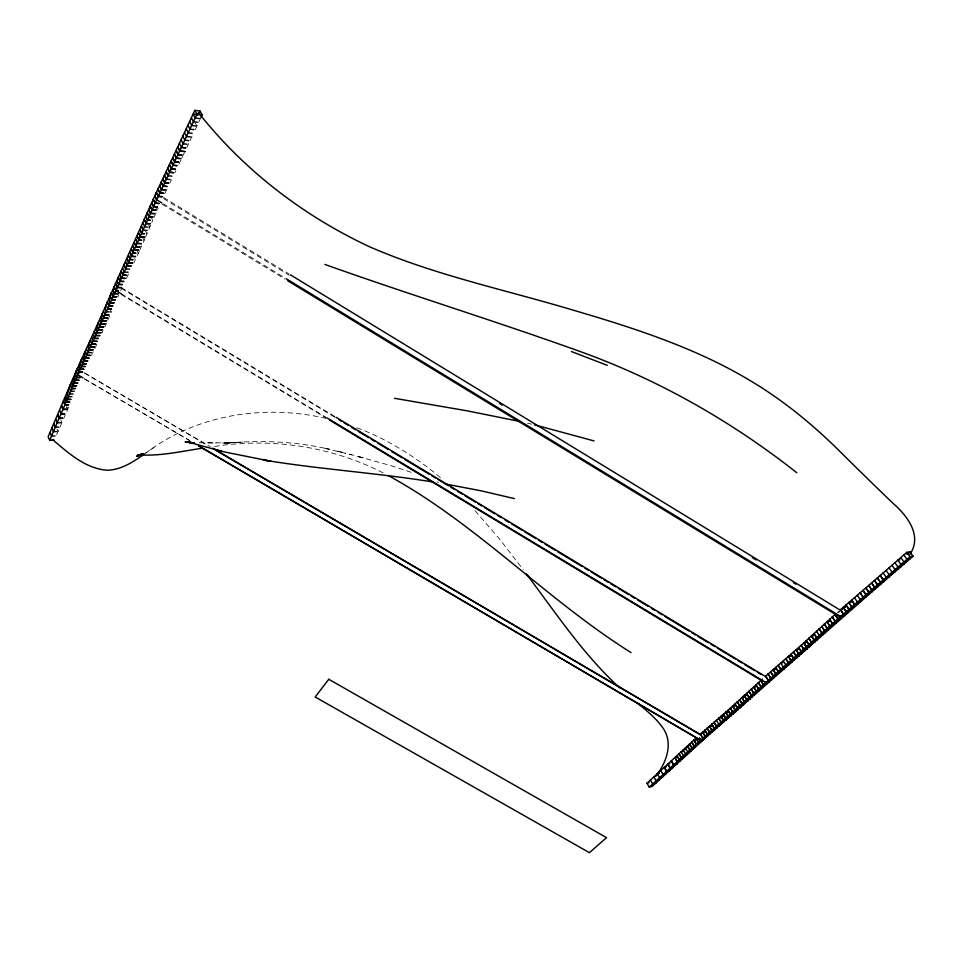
<?xml version="1.0" encoding="UTF-8"?>
<svg xmlns="http://www.w3.org/2000/svg" width="963" height="963" viewBox="0 0 963 963"><rect width="100%" height="100%" fill="white"/><g stroke="black" fill="none" stroke-linecap="round" stroke-linejoin="round"><path stroke-width="0.72" stroke-dasharray="4.82 3.61" d="M68.698 407L66.266 412.658M109.577 308.172L111.323 311.916L106.159 323.881M145.497 237.139L150.758 224.933M151.721 222.694L152.684 220.455L150.77 216.651M63.823 418.255L65.279 414.897M139.707 250.211L145.016 238.246M56.6 434.77L59.477 428.21M59.959 427.103L62.86 420.47M104.859 326.842L106.147 323.881M154.152 217.096L158.137 208.104M117.919 296.773L118.822 294.75M102.234 332.692L103.101 330.754M137.252 255.568L139.226 251.295M120.664 290.694L122.072 287.636M186.617 147.989L189.446 141.97M190.012 140.754L191.156 138.335M195.152 129.788L198.041 123.637M198.619 122.409L199.786 119.93M183.235 155.163L184.354 152.78M133.797 262.959L135.277 259.805L133.472 255.953M181.55 158.726L182.669 156.355M164.914 193.419L167.622 187.737M180.984 159.906L178.179 165.792M126.382 278.476L129.331 272.312M96.878 344.2L92.821 352.639M169.813 183.175L171.474 179.732M174.809 172.798L175.928 170.475M91.485 355.431L92.376 353.565M145.208 453.561C196.849 413.729 266.92 403.69 329.358 419.17M154.02 447.518L145.87 452.899M214.556 446.435C272.782 437.346 333.643 446.736 385.838 474.302M228.111 442.92L236.043 442.45L221.935 443.088L236.97 442.474L229.038 442.811M242.965 442.089L235.128 442.511C266.691 440.247 298.65 442.065 329.515 449.276L323.797 448.048L351.868 454.885M229.952 442.775L222.85 442.98L230.879 442.811L197.451 442.811M208.297 442.932L216.482 443.004L215.664 442.992M108.891 311.88L111.323 311.916M147.291 227.027L149.795 227.16L147.893 223.368M527.423 423.178L531.648 424.141M363.268 457.81L356.599 456.173L390.545 465.514L414.596 473.435M362.052 457.521L345.236 453.079M337.399 451.105L344.068 452.839L338.543 451.394M437.009 481.933L438.382 482.415M356.972 427.741C387.499 439.284 415.583 456.751 440.548 477.684M84.275 378.603L189.374 440.26M84.732 379.133L189.711 440.717M84.311 372.765L210.115 446.639M84.768 373.307L207.815 445.568M121.157 287.552L334.715 416.473M121.482 288.431L335.148 417.4M120.941 293.619L325.614 417.051M121.278 294.485L326.06 417.954M163.108 203.699L285 277.958M162.037 204.192L285.229 279.234M163.457 197.391L289.117 274.034M163.65 198.679L289.333 275.322M475 510.619L499.063 538.461L523.126 569.53M194.815 122.181L196.885 126.105M155.199 206.515L157.125 210.343M145.04 230.037L146.93 233.828M142.187 236.633L144.065 240.449M136.409 249.598L138.239 253.438M60.862 420.241L61.885 422.697M57.022 429.053L58.033 431.496M839.772 611.77L837.702 612.155L839.772 611.77M67.723 409.275L66.676 406.819L67.723 409.275"/><path stroke-width="1.44" d="M49.655 440.38L48.15 436.721L74.958 373.849L76.571 377.568L49.655 440.38L54.229 440.187M103.45 311.097L116.848 280.546L118.605 284.386L76.571 377.568L80.098 377.52L76.571 377.568L74.958 373.837L103.45 311.097L105.184 314.853L108.819 314.913L105.184 314.853M194.839 110.336L154.766 195.898L116.848 280.546L118.605 284.386L122.265 284.542L118.605 284.386L156.692 199.786L196.934 114.272L194.839 110.336L200.027 111.022L202.11 114.958L200.954 117.438M909.939 554.291C922.494 535.909 907.519 516.012 893.604 503.842C874.585 485.713 855.878 467.248 837.184 448.77C810.665 422.757 781.583 399.2 749.575 380.241C694.853 347.499 633.678 327.926 572.829 310.038C504.985 289.731 435.059 275.225 369.864 246.913C303.634 216.061 243.747 170.126 198.474 112.647L197.319 115.139M198.859 113.514L200.027 111.022M79.098 372.645L77.786 374.8L82.974 377.845M655.863 776.226C665.686 763.466 673.053 745.35 664.326 730.123C657.416 719.036 646.931 711.007 637.049 702.749M696.02 738.115L698.464 742.148L701.594 741.329L698.464 742.148L696.02 738.115L647.004 783.208L649.279 787.144L652.384 786.277L705.987 737.405L874.801 589.308L871.732 589.813L837.894 618.836L700.655 740.174L649.279 787.144M834.981 614.538L837.894 618.836L841 618.234L837.894 618.836L834.981 614.55L801.204 645.282L804.009 649.507L807.126 648.845L804.009 649.507L801.216 645.282L770.629 671.837L773.289 676.038L776.383 675.364L773.289 676.038L770.617 671.849L765.669 676.195L768.318 680.372L771.435 679.673L768.318 680.372L765.657 676.195M762.395 679.096L728.04 710.225L730.568 714.341L733.662 713.607L730.568 714.341L728.052 710.225L723.369 714.281L725.873 718.398L728.955 717.664M700.426 734.143L702.87 738.2L705.987 737.405L702.87 738.2L700.414 734.155L723.382 714.269L725.873 718.398M883.179 572.937L868.722 585.456L871.732 589.813L874.801 589.308L913.044 556.265L909.891 551.883L906.821 552.317L883.179 572.937L886.237 577.306L889.318 576.813L886.237 577.306M840.446 609.748L842.517 609.374L840.458 609.735L843.359 614.045L846.453 613.479L843.359 614.045L840.446 609.748L868.734 585.456L871.732 589.813L909.975 556.722L913.044 556.265M906.905 554.483L909.891 551.883M143.126 453.97L136.866 456.438L143.306 453.91M142.127 454.139L137.131 455.8L142.283 454.223M655.827 783.16L652.721 784.026L650.422 780.078M647.004 783.208L649.074 782.63M659.282 780.03L656.176 780.897L653.865 776.936M662.761 776.876L659.643 777.743L657.332 773.783L659.402 773.217M666.252 773.71L663.134 774.577L660.811 770.605M681.455 757.833L679.047 753.836L681.455 757.833L684.585 756.978M679.36 759.759L676.965 755.774L679.36 759.759L682.49 758.916M677.266 761.685L674.882 757.7L676.965 757.147L674.882 757.7L677.266 761.685L680.396 760.842M664.314 767.415L666.649 771.387L669.767 770.532L666.649 771.387L664.314 767.415L666.384 766.849M142.416 454.042L137.432 455.379L143.872 453.97M688.786 753.09L685.644 753.945L683.224 749.948L685.319 749.395M686.679 755.04L683.549 755.895L681.13 751.898L683.224 751.345M667.828 764.201L670.176 768.173L673.306 767.318L670.176 768.173L667.828 764.201L669.911 763.635M690.892 751.14L687.751 751.983L685.331 747.986L687.426 747.432M692 748.058L689.568 744.05L692 748.058L695.13 747.228M687.438 746.024L689.869 750.021L693.011 749.178L689.869 750.021L687.438 746.024L689.532 745.47M694.142 746.096L691.699 742.076L694.142 746.096L697.272 745.266M700.655 740.174L699.439 738.152L700.655 740.174L703.784 739.367L700.655 740.174L198.462 445.592M749.214 697.621L746.59 693.504L749.214 697.621L752.356 696.863M721.925 723.646L718.843 724.381L716.388 720.276M751.549 695.479L748.913 691.362L751.549 695.479L754.703 694.72M720.769 717.796L718.711 718.278L721.179 722.394L724.26 721.66M753.897 693.324L751.26 689.207L753.897 693.324L757.05 692.578M765.874 682.526L768.992 681.816L765.874 682.526L326.902 417.822M786.506 666.697L783.425 667.347L780.74 663.122L782.799 662.7M819.405 635.508L822.558 634.846L819.405 635.508L816.528 631.295M816.829 637.867L813.964 633.654L816.829 637.867L819.982 637.205M789.07 664.518L785.989 665.156L783.304 660.931M143.547 453.982L137.745 455.15L144.197 454.307C133.038 461.963 121.097 469.968 107.086 470.233C85.225 468.572 68.241 452.851 52.279 439.369M857.395 602.031L860.453 601.514L857.395 602.031L854.458 597.686M863.305 599.094L860.248 599.612L857.299 595.266M892.244 574.273L889.174 574.767L886.092 570.385M895.181 571.733L892.111 572.215L889.018 567.845M898.13 569.181L895.06 569.663L891.955 565.281M202.471 448.204C181.249 451.274 160.002 456.438 138.419 454.813L143.872 454.319M901.091 566.617L898.022 567.099L894.904 562.705M904.064 564.041L900.995 564.511L897.865 560.129L899.924 559.816M907.05 561.465L903.98 561.923L900.838 557.529M910.047 558.877L906.977 559.334L903.824 554.929M54.987 435.902L51.545 436.034L50.028 432.375M56.889 431.544L53.434 431.665L51.918 427.993M58.803 427.151L55.348 427.271L53.82 423.6M60.729 422.733L57.274 422.853L55.734 419.17M61.138 413.921L64.617 413.813L61.138 413.921L59.586 410.238M71.936 396.684L68.433 396.78L66.844 393.097M67.29 399.489L70.793 399.392L67.29 399.489L65.713 395.805M73.08 393.963L69.565 394.048L67.976 390.364M74.235 391.243L70.708 391.327L69.119 387.632M77.714 383.021L74.187 383.081L72.574 379.386L74.187 383.081L77.714 383.021M91.641 352.627L88.09 352.578L86.465 348.775M108.891 311.88L106.472 311.843L104.726 308.088M107.76 308.81L111.407 308.87L107.76 308.81L106.014 305.054M114.019 302.815L110.372 302.743L108.626 298.963L110.372 302.743L114.019 302.815M115.789 290.513L118.232 290.597L115.789 290.513L114.031 286.709L115.789 290.513L120.941 293.619M128.103 272.24L124.432 272.048L122.662 268.183M138.467 250.151L134.76 249.947L132.918 246.119L134.76 249.947L138.467 250.151M125.912 268.942L124.131 265.078L125.912 268.942L129.584 269.146M143.343 230.229L141.453 226.425L143.343 230.229L147.11 230.434M147.291 227.027L144.775 226.883L142.873 223.079M166.406 179.214L164.468 175.278L166.406 179.214L170.21 179.6M168.068 175.748L166.118 171.799L168.068 175.748L171.871 176.145M192.853 442.715L185.052 441.921L194.538 443.185L186.762 441.861L193.707 443.209M173.545 172.666L169.741 172.257L167.779 168.32L169.741 172.257L173.545 172.666M181.489 147.411L185.329 147.845L181.489 147.411L179.467 143.487M187.027 144.233L183.175 143.788L181.152 139.864M188.724 140.61L184.872 140.153L182.838 136.228M191.721 137.119L186.569 136.505L184.535 132.581M192.143 133.303L188.279 132.846L186.232 128.91M193.864 129.632L190 129.162L187.941 125.226M195.597 125.948L191.721 125.467L189.651 121.531M197.331 122.241L193.455 121.747L191.372 117.811M200.364 118.69L195.188 118.016L193.106 114.079L198.282 114.766M196.934 114.272L202.11 114.958M432.531 481.909C376.352 472.833 319.439 469.294 263.296 459.977L271.084 461.277M270.242 461.133L222.91 451.635M394.493 398.297L467.693 410.936L520.381 421.577M446.435 484.196L480.754 490.733L514.423 498.617M193.804 443.209L187.328 441.921L222.297 451.406L214.833 449.456M534.453 424.803L594.087 440.934M324.904 264.44C409.444 294.618 495.271 321.016 579.738 351.363C658.186 379.53 731.386 421.168 796.798 472.737M571.444 351.555L607.304 365.362M388.185 475.505C476.589 523.752 545.961 599.179 631.042 652.589M198.775 446.038L699.054 739.476M212.703 448.156L700.354 734.492M215.592 450.13L700.041 734.576M336.003 417.256L765.693 676.64M339 419.736L341.576 421.288M344.152 422.841L348.016 425.177M351.88 427.5L355.732 429.835M358.308 431.388L368.612 437.599M371.188 439.152L375.04 441.487M377.616 443.04L387.92 449.252M391.772 451.587L402.077 457.798M404.653 459.351L429.101 474.121M431.677 475.674L435.541 477.997M438.117 479.55L448.409 485.773M450.985 487.326L454.849 489.649M457.425 491.214L462.565 494.32M465.141 495.873L475.445 502.084M478.009 503.637L481.873 505.972M484.449 507.525L494.753 513.736M497.317 515.289L501.181 517.625M505.045 519.96L508.909 522.283M511.485 523.836L521.777 530.059M524.354 531.612L535.934 538.606M538.51 540.159L542.374 542.482M544.95 544.035L555.242 550.258M557.818 551.811L582.278 566.569M584.842 568.122L588.706 570.457M591.282 572.01L601.586 578.221M604.15 579.774L608.014 582.109M610.59 583.662L615.742 586.768M618.318 588.321L628.61 594.544M631.186 596.097L635.05 598.42M637.614 599.973L647.918 606.196M651.782 608.52L654.359 610.073M658.211 612.408L662.075 614.743M664.651 616.296L689.111 631.054M691.675 632.607L695.539 634.942M698.115 636.495L708.407 642.706M710.983 644.259L714.847 646.594M717.423 648.147L735.443 659.029M738.019 660.582L741.883 662.905M744.447 664.458L754.751 670.681M757.327 672.234L761.179 674.557M329.924 420.289L762.66 681.214M156.692 199.786L154.766 195.898L156.692 199.786L161.82 202.916M286.288 278.74L840.615 616.44L843.708 615.863L838.328 616.115L287.793 280.799M290.405 274.816L840.53 610.325M499.665 403.569L502.229 405.134M752.32 557.625L756.16 559.96M793.356 582.639L795.92 584.204M619.582 687.738C583.229 654.491 555.94 613.058 526.436 573.972M906.821 552.317L909.975 556.722M718.711 718.278L721.179 722.394M328.768 679.264L315.19 697.007L589.416 852.664L606.534 837.654L328.768 679.264M676.845 764.092L673.715 764.947L671.343 760.963L673.715 764.947L676.845 764.092M699.427 743.292L696.297 744.122L693.854 740.102L695.936 739.548L693.854 740.102L696.297 744.122L699.427 743.304M708.202 735.443L705.097 736.238L702.653 732.169L704.723 731.651L702.653 732.169L705.097 736.238L708.202 735.455M710.441 733.493L707.348 734.263L704.892 730.183L707.348 734.263L710.441 733.481M712.704 731.519L709.611 732.289L707.167 728.209L709.611 732.289L712.704 731.531M714.991 729.557L711.898 730.315L709.454 726.222L712.536 725.476L709.454 726.222L711.898 730.315L714.979 729.557M717.291 727.595L714.197 728.341L711.753 724.248L714.197 728.341L717.279 727.595M747.697 701.112L744.555 701.883L741.943 697.778L744.038 697.272L741.943 697.778L744.555 701.883L747.697 701.124M745.362 703.231L742.232 703.989L739.632 699.884L742.232 703.989L745.362 703.231M743.027 705.325L739.897 706.096L737.321 701.979L739.897 706.096L743.027 705.337M719.602 725.62L716.52 726.367L714.065 722.262L716.52 726.367L719.602 725.62M750.021 698.994L746.879 699.752L744.255 695.647L746.361 695.142L744.255 695.647L746.879 699.752L750.033 698.994M740.691 707.42L737.574 708.178L734.998 704.073L737.574 708.178L740.691 707.42M738.356 709.49L735.238 710.249L732.687 706.144L734.769 705.638L732.687 706.144L735.238 710.249L738.344 709.502M736.009 711.561L732.903 712.307L730.363 708.19L732.903 712.307L735.997 711.561M731.302 715.641L728.209 716.376L725.705 712.259L727.775 711.765L725.705 712.259L728.209 716.376L731.314 715.641M726.608 719.662L723.526 720.408L721.046 716.279L723.105 715.798L721.046 716.279L723.526 720.408L726.608 719.662M759.41 690.435L756.256 691.169L753.608 687.052L755.714 686.559L753.608 687.052L756.256 691.169L759.398 690.435M761.769 688.28L758.639 689.014L755.979 684.886L758.639 689.014L761.781 688.28M764.165 686.125L761.023 686.86L758.375 682.719L761.023 686.86L764.165 686.138M766.572 683.971L763.442 684.693L760.782 680.54L763.442 684.693L766.56 683.983M773.903 677.519L770.797 678.205L768.137 674.016L770.797 678.205L773.891 677.519M778.898 673.197L775.793 673.871L773.133 669.67L775.203 669.225L773.133 669.67L775.793 673.871L778.886 673.209M781.414 671.042L778.333 671.705L775.66 667.491L778.333 671.705L781.414 671.042M783.954 668.876L780.873 669.526L778.2 665.313L780.873 669.526L783.954 668.876M817.418 639.552L814.265 640.226L811.4 636.013L813.506 635.568L811.4 636.013L814.265 640.226L817.418 639.552M814.842 641.9L811.701 642.562L808.848 638.349L811.701 642.562L814.854 641.9M812.278 644.235L809.137 644.897L806.296 640.684L809.137 644.897L812.278 644.223M809.714 646.534L806.573 647.196L803.756 642.995L805.85 642.55L803.756 642.995L806.573 647.196L809.702 646.546M804.562 651.12L801.445 651.782L798.652 647.569L801.445 651.782L804.55 651.132M801.986 653.395L798.869 654.046L796.1 649.832L798.183 649.399L796.1 649.832L798.869 654.046L801.974 653.395M799.398 655.647L796.293 656.297L793.548 652.071L796.293 656.297L799.386 655.659M796.81 657.885L793.717 658.536L790.984 654.31L793.717 658.536L796.81 657.885M794.234 660.112L791.141 660.75L788.42 656.525L790.491 656.104L788.42 656.525L791.141 660.75L794.222 660.112M791.646 662.315L788.565 662.965L785.856 658.728L788.565 662.965L791.646 662.315M825.147 632.486L821.993 633.136L819.104 628.911L821.993 633.136L825.147 632.486M827.747 630.115L824.593 630.765L821.692 626.54L824.593 630.765L827.747 630.115M830.359 627.744L827.217 628.382L824.304 624.144L827.217 628.382L830.359 627.744M832.995 625.36L829.853 625.998L826.94 621.749L829.035 621.34L826.94 621.749L829.853 625.998L832.983 625.372M835.643 622.989L832.514 623.615L829.6 619.353L832.514 623.615L835.631 623.001M838.316 620.617L835.186 621.219L832.273 616.958L835.186 621.219L838.304 620.617M849.21 611.108L846.128 611.661L843.215 607.34L845.273 606.979L843.215 607.34L846.128 611.661L849.222 611.096M852.002 608.712L848.921 609.254L846.008 604.933L848.921 609.254L852.002 608.712M854.795 606.317L851.725 606.859L848.8 602.525L850.859 602.176L848.8 602.525L851.725 606.859L854.807 606.317M857.624 603.921L854.554 604.451L851.629 600.105L854.554 604.451L857.624 603.921M869.035 594.231L865.978 594.737L863.004 590.379L865.978 594.737L869.035 594.231M866.17 596.663L863.101 597.18L860.14 592.823L863.101 597.18L866.17 596.663M871.912 591.776L868.843 592.281L865.857 587.924L868.843 592.281L871.912 591.776M880.591 584.336L877.51 584.842L874.488 580.484L877.51 584.842L880.579 584.348M877.69 586.828L874.621 587.334L871.599 582.976L874.621 587.334L877.69 586.828M883.492 581.845L880.411 582.338L877.365 577.981L880.411 582.338L883.492 581.845M886.393 579.329L883.324 579.834L880.266 575.465L883.324 579.834L886.405 579.329M62.667 418.291L59.2 418.399L57.66 414.716L59.2 418.399L62.667 418.291M66.567 409.311L63.077 409.419L61.512 405.736L63.077 409.419L66.567 409.311M69.649 402.089L66.158 402.185L64.569 398.501L66.158 402.185L69.649 402.089M68.505 404.773L65.015 404.869L63.438 401.186L65.015 404.869L68.505 404.773M75.391 388.498L71.864 388.583L70.263 384.899L71.864 388.583L75.391 388.51M76.546 385.766L73.019 385.838L71.418 382.142L73.019 385.838L76.546 385.766M78.906 380.265L75.367 380.325L73.754 376.617L75.367 380.325L78.906 380.277M82.553 372.007L79.014 372.031L77.401 368.287L79.014 372.031L82.541 372.019M83.805 369.25L80.266 369.262L78.641 365.507L80.266 369.262L83.793 369.262M85.069 366.494L81.53 366.494L79.917 362.726L81.53 366.494L85.069 366.494M86.357 363.725L82.818 363.725L81.193 359.945L82.818 363.725L86.357 363.737M87.657 360.969L84.118 360.944L82.493 357.153L84.118 360.944L87.657 360.969M88.981 358.188L85.43 358.164L83.805 354.372L85.43 358.164L88.969 358.2M106.243 320.896L102.62 320.848L100.898 317.092L102.62 320.848L106.243 320.896M104.955 323.869L101.332 323.821L99.622 320.065L101.332 323.821L104.943 323.869M103.655 326.818L100.044 326.782L98.334 323.014L100.044 326.782L103.643 326.83M102.343 329.755L98.744 329.719L97.046 325.951L98.744 329.719L102.343 329.767M90.305 355.407L86.754 355.371L85.129 351.579L86.754 355.371L90.305 355.419M107.531 317.91L103.896 317.862L102.174 314.107L103.896 317.862L107.531 317.91M101.031 332.68L97.432 332.632L95.746 328.865L97.432 332.632L101.031 332.692M99.707 335.581L96.119 335.533L94.446 331.754L96.119 335.533L99.707 335.593M98.37 338.458L94.795 338.41L93.122 334.618L94.795 338.41L98.37 338.47M92.99 349.822L89.439 349.774L87.802 345.97L89.439 349.774L92.99 349.822M97.034 341.335L93.459 341.287L91.798 337.483L93.459 341.287L97.034 341.335M95.686 344.176L92.123 344.128L90.474 340.324L92.123 344.128L95.686 344.188M94.338 347.005L90.775 346.957L89.138 343.153L90.775 346.957L94.338 347.017M112.707 305.849L109.06 305.777L107.314 302.021L109.06 305.777L112.707 305.849M115.355 299.782L111.696 299.686L109.951 295.906L111.696 299.686L115.355 299.782M116.704 296.736L113.044 296.64L111.287 292.848L113.044 296.64L116.704 296.748M118.064 293.691L114.404 293.583L112.647 289.779L114.404 293.583L118.064 293.703M120.844 287.588L117.197 287.456L115.428 283.628L117.197 287.456L120.844 287.6M123.709 281.473L120.05 281.316L118.28 277.464L120.05 281.316L123.709 281.485M125.166 278.403L121.494 278.235L119.725 274.383L121.494 278.235L125.154 278.415M126.622 275.334L122.963 275.153L121.194 271.289L122.963 275.153L126.622 275.334M144.245 237.079L140.502 236.874L138.624 233.07L140.502 236.874L144.245 237.079M141.573 240.305L139.069 240.172L137.203 236.368L139.069 240.172L141.573 240.305M141.38 243.651L137.649 243.446L135.783 239.631L137.649 243.446L141.38 243.651M139.924 246.913L136.204 246.709L134.351 242.893L136.204 246.709L139.924 246.913M144.426 233.696L141.922 233.564L140.032 229.76L141.922 233.564L144.426 233.696M135.771 253.293L133.291 253.161L131.462 249.321L133.291 253.161L135.771 253.305M135.53 256.555L131.835 256.363L130.017 252.511L131.835 256.363L135.53 256.567M132.822 259.661L130.354 259.529L128.548 255.677L130.354 259.529L132.822 259.673M132.569 262.887L128.873 262.682L127.08 258.818L128.873 262.682L132.557 262.887M131.076 266.017L127.393 265.824L125.611 261.96L127.393 265.824L131.076 266.029M149.975 223.741L146.207 223.524L144.306 219.708L146.207 223.524L149.975 223.741M150.168 220.298L147.652 220.154L145.738 216.338L147.652 220.154L150.168 220.31M152.888 217.012L149.121 216.771L147.195 212.955L149.121 216.771L152.888 217.012M154.369 213.642L150.589 213.389L148.675 209.561L150.589 213.389L154.369 213.642M155.862 210.259L152.082 209.994L150.168 206.154L152.082 209.994L155.862 210.271M157.378 206.876L153.599 206.6L151.673 202.748L153.599 206.6L157.378 206.889M158.919 203.494L155.139 203.193L153.213 199.329L155.139 203.193L158.907 203.494M162.049 196.705L158.269 196.38L156.343 192.48L158.269 196.38L162.049 196.705M163.65 193.298L159.87 192.961L157.932 189.061L159.87 192.961L163.65 193.31M165.263 189.892L161.483 189.542L159.545 185.618L161.483 189.542L165.263 189.892M166.9 186.473L163.108 186.1L161.17 182.188L163.108 186.1L166.9 186.473M168.549 183.042L164.757 182.669L162.819 178.733L164.757 182.669L168.549 183.042M176.903 165.66L173.087 165.251L171.113 161.315L173.087 165.251L176.903 165.66M175.23 169.175L171.414 168.766L169.44 164.829L171.414 168.766L175.218 169.175M178.588 162.133L174.76 161.724L172.774 157.788L174.76 161.724L178.588 162.133M181.959 155.019L178.119 154.598L176.121 150.673L178.119 154.598L181.959 155.031M180.274 158.582L176.446 158.173L174.447 154.236L176.446 158.173L180.274 158.594M184.92 151.588L179.804 151.01L177.794 147.086L179.804 151.01L184.92 151.588M77.786 374.8L76.161 371.068L77.786 374.8"/></g></svg>
